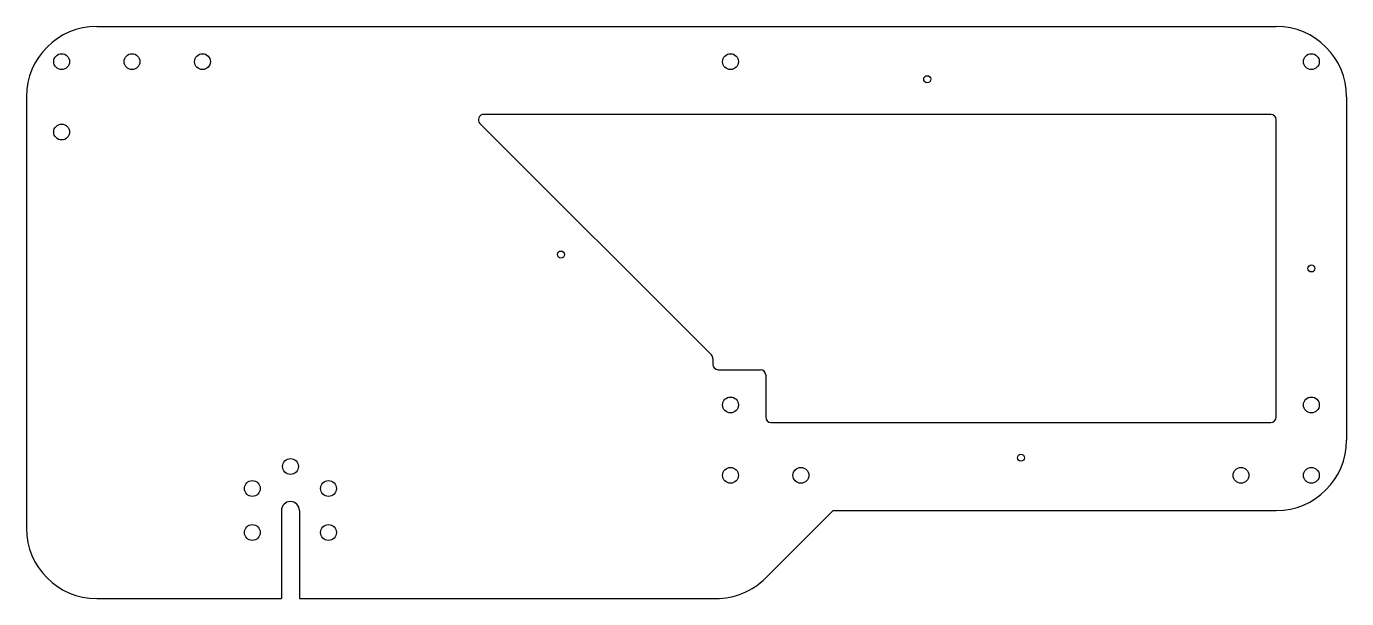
# Model space of a CAD drawing. Header units: millimetres. Extents: x -355 to 395, y -178 to 147.
import ezdxf

# ---------------------------------------------------------------- set-up
doc = ezdxf.new("R2010")
doc.units = ezdxf.units.MM

msp = doc.modelspace()

# ---------------------------------------------------------------- linework, layer by layer
at = {"color": 7, "linetype": 'Continuous', "lineweight": 25}
for p, q in [((-315, 147.44), (355, 147.44)), ((-355, 107.44), (-355, -137.56)), ((395, 107.44), (395, -87.56)), ((-97.38, 92.32), (34.12, -39.18)), ((352, 97.44), (-95.26, 97.44)), ((355, -74.56), (355, 94.44)), ((35, -41.31), (35, -44.56)), ((38, -47.56), (62, -47.56)), ((65, -50.56), (65, -74.56)), ((68, -77.56), (352, -77.56)), ((-210.12, -127.56), (-210.12, -177.56)), ((-199.88, -127.56), (-199.88, -177.56)), ((64.99, -165.85), (103.27, -127.56)), ((103.27, -127.56), (355, -127.56)), ((-315, -177.56), (-210.12, -177.56)), ((-199.88, -177.56), (36.7, -177.56))]:
    msp.add_line(p, q, dxfattribs=at)
for centre, radius in [((-335, 127.44), 4.5), ((-295, 127.44), 4.5), ((-255, 127.44), 4.5), ((45, 127.44), 4.5), ((375, 127.44), 4.5), ((156.75, 117.44), 1.99), ((-335, 87.44), 4.5), ((-51.32, 17.86), 1.99), ((375, 9.94), 1.99), ((45, -67.56), 4.5), ((375, -67.56), 4.5), ((210, -97.56), 1.99), ((-205, -102.56), 4.5), ((45, -107.56), 4.5), ((85, -107.56), 4.5), ((335, -107.56), 4.5), ((375, -107.56), 4.5), ((-226.65, -115.06), 4.5), ((-183.35, -115.06), 4.5), ((-226.65, -140.06), 4.5), ((-183.35, -140.06), 4.5)]:
    msp.add_circle(centre, radius, dxfattribs=at)
for centre, radius, start, end in [((-315, 107.44), 40, 90, 180), ((355, 107.44), 40, 0, 90), ((-95.26, 94.44), 3, 90, 225), ((352, 94.44), 3, 0, 90), ((32, -41.31), 3, 0, 45), ((38, -44.56), 3, 180, 270), ((62, -50.56), 3, 0, 90), ((68, -74.56), 3, 180, 270), ((352, -74.56), 3, 270, 0), ((355, -87.56), 40, 270, 0), ((-205, -127.56), 5.13, 0, 180), ((-315, -137.56), 40, 180, 270), ((36.7, -137.56), 40, 270, 315)]:
    msp.add_arc(centre, radius, start, end, dxfattribs=at)

doc.saveas('drawing.dxf')
